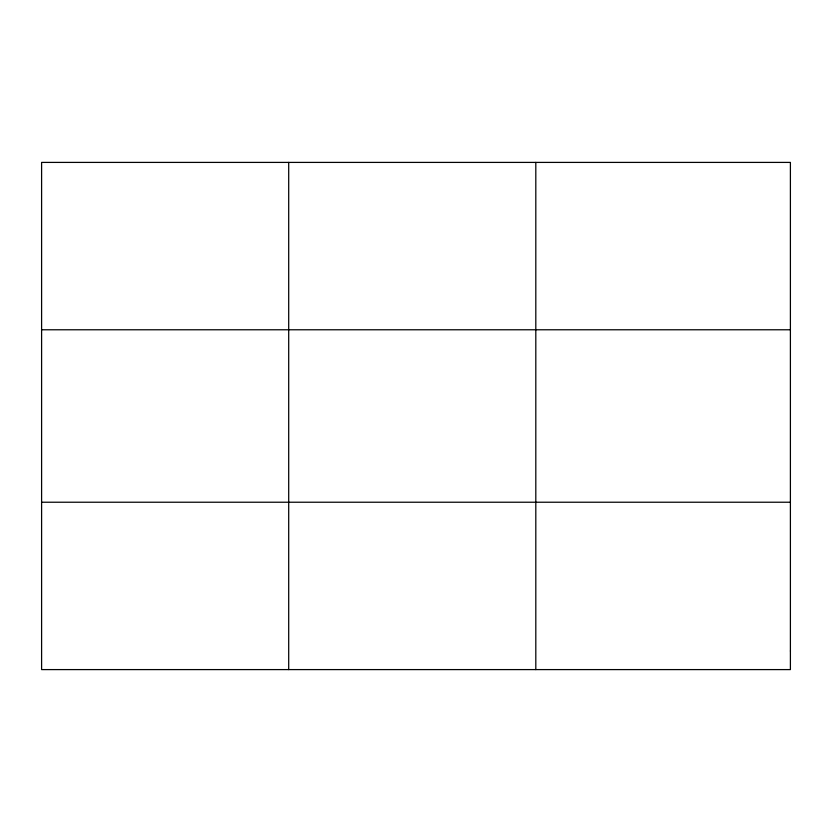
<?xml version="1.0" encoding="UTF-8"?>
<svg xmlns="http://www.w3.org/2000/svg" width="832" height="832" viewBox="0 0 832 832"><rect width="100%" height="100%" fill="white"/><g stroke="black" fill="none" stroke-linecap="round" stroke-linejoin="round"><path stroke-width="1.25" d="M288.704 162.406L288.704 669.594M535.808 162.406L535.808 669.594M41.6 329.774L790.4 329.774M41.6 502.226L790.4 502.226M790.4 650.998L790.4 669.594L41.6 669.594L41.6 162.406L790.4 162.406L790.4 650.998"/></g></svg>
